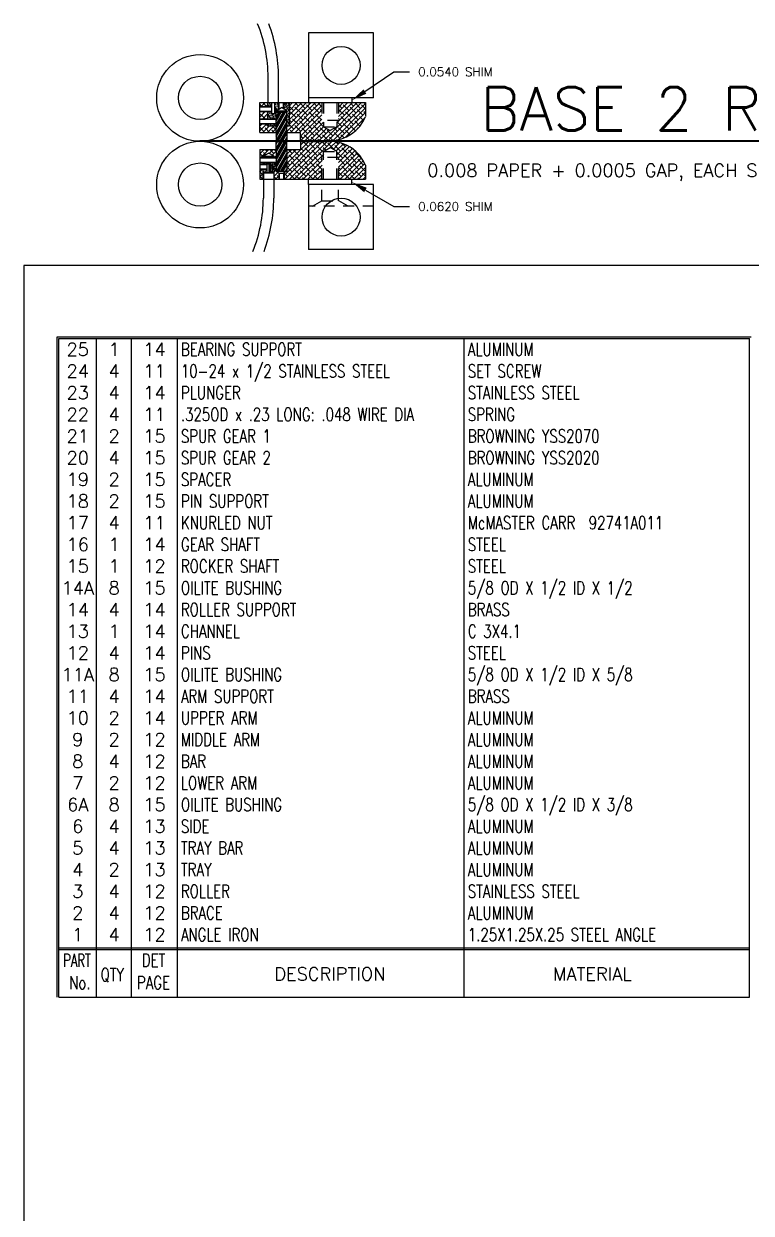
# Model space of a CAD drawing. Extents: x 0 to 34, y 0 to 23.8.
# Drawn here: x 0 to 8.38, y 10.07 to 23.79 of the extents above; entities that cross this region are included whole.
import ezdxf
from ezdxf.enums import TextEntityAlignment as Align

# ---------------------------------------------------------------- set-up
doc = ezdxf.new("R2010")
doc.units = 0
doc.header["$MEASUREMENT"] = 0
doc.linetypes.add('HIDDEN2', pattern=[0.1875, 0.125, -0.0625])
doc.layers.get('0').update_dxf_attribs({"linetype": 'CONTINUOUS'})
for name, color, linetype in [('BORDER', 5, 'CONTINUOUS'), ('DIM', 1, 'CONTINUOUS'), ('HATCH', 2, 'CONTINUOUS'), ('HIDDEN2', 6, 'HIDDEN2'), ('OBJECT', 3, 'CONTINUOUS'), ('TEXT', 1, 'CONTINUOUS')]:
    doc.layers.add(name, color=color, linetype=linetype)
doc.styles.add('SIMPLEX', font='simplex')

# ---------------------------------------------------------------- blocks, each defined once
blk = doc.blocks.new('*X22')
at = {"color": 0}
for p, q in [((19.072, 25.654), (19.157, 25.8)), ((19.072, 25.744), (19.105, 25.8)), ((19.072, 25.639), (19.165, 25.8)), ((19.072, 25.729), (19.113, 25.8)), ((19.072, 25.624), (19.174, 25.8)), ((19.072, 25.714), (19.122, 25.8)), ((19.072, 25.609), (19.183, 25.8)), ((19.072, 25.699), (19.131, 25.8)), ((19.072, 25.789), (19.079, 25.8)), ((19.072, 25.564), (19.197, 25.78)), ((19.072, 25.549), (19.197, 25.765)), ((19.072, 25.534), (19.197, 25.75)), ((19.072, 25.519), (19.197, 25.735)), ((19.073, 25.475), (19.197, 25.69)), ((19.081, 25.475), (19.197, 25.675)), ((19.09, 25.475), (19.197, 25.66)), ((19.099, 25.475), (19.197, 25.645)), ((19.125, 25.475), (19.197, 25.6)), ((19.133, 25.475), (19.197, 25.585)), ((19.142, 25.475), (19.197, 25.57)), ((19.151, 25.475), (19.197, 25.555)), ((19.072, 25.384), (19.119, 25.466)), ((19.072, 25.294), (19.171, 25.466)), ((19.072, 25.369), (19.128, 25.466)), ((19.072, 25.459), (19.076, 25.466)), ((19.072, 25.279), (19.18, 25.466)), ((19.072, 25.354), (19.137, 25.466)), ((19.072, 25.444), (19.085, 25.466)), ((19.072, 25.264), (19.189, 25.466)), ((19.072, 25.429), (19.094, 25.466)), ((19.072, 25.339), (19.145, 25.466)), ((19.072, 25.249), (19.197, 25.465)), ((19.072, 25.204), (19.197, 25.42)), ((19.072, 25.189), (19.197, 25.405)), ((19.072, 25.174), (19.197, 25.39)), ((19.177, 25.475), (19.197, 25.51)), ((19.185, 25.475), (19.197, 25.495)), ((19.194, 25.475), (19.197, 25.48)), ((19.072, 25.159), (19.197, 25.375)), ((19.077, 25.122), (19.197, 25.33)), ((19.086, 25.122), (19.197, 25.315)), ((19.094, 25.122), (19.197, 25.3)), ((19.103, 25.122), (19.197, 25.285)), ((19.129, 25.122), (19.197, 25.24)), ((19.138, 25.122), (19.197, 25.225)), ((19.146, 25.122), (19.197, 25.21)), ((19.155, 25.122), (19.197, 25.195)), ((19.181, 25.122), (19.197, 25.15)), ((19.189, 25.122), (19.197, 25.135))]:
    blk.add_line(p, q, dxfattribs=at)
blk = doc.blocks.new('*X20')
at = {"color": 0}
for p, q in [((21.597, 19.953), (21.991, 20.347)), ((21.606, 19.909), (22.044, 20.347)), ((21.629, 20.038), (21.938, 20.347)), ((21.629, 20.092), (21.885, 20.347)), ((21.659, 19.909), (22.097, 20.347)), ((21.712, 19.909), (22.149, 20.346)), ((21.786, 20.301), (21.832, 20.347)), ((21.797, 20.312), (21.786, 20.322)), ((21.876, 20.285), (21.815, 20.347)), ((21.956, 20.259), (21.889, 20.325)), ((21.929, 20.338), (21.921, 20.347)), ((22.009, 20.312), (21.974, 20.347)), ((22.088, 20.285), (22.027, 20.347)), ((22.168, 20.259), (22.102, 20.325)), ((22.13, 20.274), (22.198, 20.341)), ((22.141, 20.338), (22.133, 20.347)), ((22.164, 20.254), (22.241, 20.332)), ((22.221, 20.312), (22.19, 20.342)), ((22.197, 20.235), (22.282, 20.319)), ((22.3, 20.285), (22.258, 20.327)), ((21.317, 20.203), (21.367, 20.253)), ((21.346, 20.179), (21.317, 20.208)), ((21.325, 20.158), (21.42, 20.253)), ((21.386, 20.192), (21.359, 20.219)), ((21.399, 20.232), (21.378, 20.253)), ((21.426, 20.207), (21.473, 20.253)), ((21.478, 20.206), (21.431, 20.253)), ((21.46, 20.187), (21.504, 20.232)), ((21.484, 20.158), (21.504, 20.179)), ((21.504, 20.233), (21.492, 20.245)), ((21.629, 20.145), (21.738, 20.253)), ((21.629, 20.198), (21.685, 20.253)), ((21.629, 20.251), (21.632, 20.253)), ((21.691, 20.206), (21.643, 20.253)), ((21.717, 20.126), (21.651, 20.192)), ((21.77, 20.179), (21.704, 20.245)), ((21.765, 19.909), (22.054, 20.198)), ((21.85, 20.153), (21.783, 20.219)), ((21.823, 20.232), (21.786, 20.269)), ((21.903, 20.206), (21.836, 20.272)), ((21.929, 20.126), (21.863, 20.192)), ((21.982, 20.179), (21.916, 20.245)), ((22.035, 20.232), (21.969, 20.298)), ((22.054, 20.161), (21.995, 20.219)), ((22.077, 20.244), (22.048, 20.272)), ((22.247, 20.232), (22.181, 20.298)), ((22.206, 20.19), (22.319, 20.304)), ((22.274, 20.153), (22.208, 20.219)), ((22.225, 20.156), (22.353, 20.285)), ((22.225, 20.103), (22.385, 20.264)), ((22.225, 20.05), (22.415, 20.241)), ((22.225, 19.997), (22.442, 20.215)), ((22.225, 19.944), (22.467, 20.187)), ((22.327, 20.206), (22.261, 20.272)), ((22.353, 20.126), (22.287, 20.192)), ((22.406, 20.179), (22.34, 20.245)), ((22.38, 20.259), (22.354, 20.285)), ((22.486, 20.153), (22.42, 20.219)), ((21.317, 20.097), (21.318, 20.098)), ((21.339, 20.08), (21.333, 20.086)), ((21.353, 20.08), (21.356, 20.083)), ((21.504, 20.073), (21.481, 20.097)), ((21.481, 20.049), (21.504, 20.073)), ((21.504, 20.02), (21.492, 20.033)), ((21.637, 20.153), (21.629, 20.161)), ((21.664, 20.073), (21.629, 20.108)), ((21.691, 19.993), (21.629, 20.054)), ((21.744, 20.046), (21.677, 20.113)), ((21.77, 19.967), (21.704, 20.033)), ((21.797, 20.1), (21.73, 20.166)), ((21.823, 20.02), (21.757, 20.086)), ((21.876, 20.073), (21.81, 20.139)), ((21.818, 19.909), (22.035, 20.125)), ((21.903, 19.993), (21.836, 20.06)), ((21.871, 19.909), (22.035, 20.072)), ((21.956, 20.046), (21.889, 20.113)), ((21.982, 19.967), (21.916, 20.033)), ((22.009, 20.1), (21.942, 20.166)), ((22.035, 20.021), (21.969, 20.086)), ((22.035, 20.127), (22.022, 20.139)), ((22.247, 20.02), (22.225, 20.043)), ((22.3, 20.073), (22.234, 20.139)), ((22.243, 19.909), (22.49, 20.157)), ((22.327, 19.993), (22.261, 20.06)), ((22.296, 19.909), (22.511, 20.124)), ((22.38, 20.046), (22.314, 20.113)), ((22.406, 19.967), (22.34, 20.033)), ((22.349, 19.909), (22.528, 20.089)), ((22.433, 20.1), (22.367, 20.166)), ((22.459, 20.02), (22.393, 20.086)), ((22.402, 19.909), (22.536, 20.043)), ((22.513, 20.073), (22.446, 20.139)), ((22.536, 19.997), (22.473, 20.06)), ((21.317, 19.991), (21.346, 20.02)), ((21.346, 19.967), (21.317, 19.996)), ((21.317, 19.938), (21.356, 19.977)), ((21.351, 19.909), (21.317, 19.943)), ((21.341, 19.909), (21.356, 19.924)), ((21.481, 19.996), (21.504, 20.02)), ((21.481, 19.943), (21.528, 19.99)), ((21.505, 19.914), (21.481, 19.938)), ((21.5, 19.909), (21.537, 19.946)), ((21.537, 19.935), (21.518, 19.954)), ((21.637, 19.94), (21.597, 19.981)), ((21.616, 19.909), (21.598, 19.927)), ((21.717, 19.914), (21.651, 19.98)), ((21.775, 19.909), (21.73, 19.954)), ((21.85, 19.94), (21.783, 20.007)), ((21.828, 19.909), (21.81, 19.927)), ((21.929, 19.914), (21.863, 19.98)), ((21.924, 19.909), (22.035, 20.019)), ((21.987, 19.909), (21.942, 19.954)), ((21.977, 19.909), (22.035, 19.966)), ((22.035, 19.967), (21.995, 20.007)), ((22.035, 19.914), (22.022, 19.927)), ((22.03, 19.909), (22.035, 19.913)), ((22.274, 19.94), (22.225, 19.99)), ((22.252, 19.909), (22.234, 19.927)), ((22.353, 19.914), (22.287, 19.98)), ((22.411, 19.909), (22.367, 19.954)), ((22.486, 19.94), (22.42, 20.007)), ((22.464, 19.909), (22.446, 19.927)), ((22.455, 19.909), (22.536, 19.99)), ((22.536, 19.944), (22.499, 19.98)), ((22.508, 19.909), (22.536, 19.937))]:
    blk.add_line(p, q, dxfattribs=at)
blk = doc.blocks.new('*X19')
at = {"color": 0}
for p, q in [((32.236, 15.678), (32.232, 15.684)), ((32.25, 15.654), (32.241, 15.67)), ((32.275, 15.648), (32.247, 15.696)), ((32.276, 15.684), (32.273, 15.689)), ((32.315, 15.691), (32.314, 15.693)), ((32.34, 15.61), (32.314, 15.656)), ((32.329, 15.667), (32.32, 15.683)), ((32.359, 15.653), (32.334, 15.696)), ((32.343, 15.642), (32.334, 15.659)), ((32.359, 15.691), (32.356, 15.696)), ((32.422, 15.655), (32.419, 15.662)), ((32.482, 15.589), (32.421, 15.696)), ((32.436, 15.631), (32.427, 15.647)), ((32.455, 15.674), (32.445, 15.69)), ((32.469, 15.65), (32.459, 15.666)), ((32.482, 15.664), (32.464, 15.696)), ((32.482, 15.626), (32.474, 15.642)), ((32.27, 15.507), (32.232, 15.572)), ((32.241, 15.519), (32.232, 15.534)), ((32.246, 15.586), (32.245, 15.588)), ((32.248, 15.507), (32.246, 15.51)), ((32.26, 15.562), (32.251, 15.578)), ((32.274, 15.537), (32.265, 15.554)), ((32.276, 15.571), (32.267, 15.588)), ((32.313, 15.507), (32.276, 15.57)), ((32.288, 15.513), (32.279, 15.529)), ((32.306, 15.556), (32.302, 15.564)), ((32.321, 15.532), (32.311, 15.548)), ((32.326, 15.559), (32.314, 15.581)), ((32.325, 15.599), (32.315, 15.615)), ((32.326, 15.522), (32.325, 15.524)), ((32.356, 15.62), (32.348, 15.634)), ((32.422, 15.619), (32.419, 15.624)), ((32.45, 15.607), (32.441, 15.623)), ((32.482, 15.514), (32.451, 15.568)), ((32.46, 15.515), (32.451, 15.53)), ((32.464, 15.582), (32.455, 15.599)), ((32.474, 15.491), (32.465, 15.507)), ((32.479, 15.558), (32.469, 15.574)), ((32.249, 15.43), (32.242, 15.443)), ((32.271, 15.43), (32.261, 15.447)), ((32.284, 15.446), (32.283, 15.447)), ((32.293, 15.43), (32.288, 15.437)), ((32.314, 15.43), (32.304, 15.447)), ((32.326, 15.447), (32.326, 15.447)), ((32.482, 15.439), (32.451, 15.493)), ((32.456, 15.447), (32.451, 15.455)), ((32.466, 15.43), (32.46, 15.439)), ((32.482, 15.476), (32.479, 15.482))]:
    blk.add_line(p, q, dxfattribs=at)
blk = doc.blocks.new('*X21')
at = {"color": 0}
for p, q in [((36.783, 3.532), (36.792, 3.54)), ((36.805, 3.5), (36.783, 3.522)), ((36.783, 3.373), (36.843, 3.432)), ((36.783, 3.426), (36.79, 3.432)), ((36.797, 3.492), (36.845, 3.54)), ((36.866, 3.492), (36.818, 3.54)), ((36.831, 3.421), (36.82, 3.432)), ((36.85, 3.492), (36.877, 3.519)), ((36.877, 3.428), (36.873, 3.432)), ((37.127, 3.239), (37.428, 3.54)), ((37.127, 3.292), (37.375, 3.54)), ((37.127, 3.345), (37.322, 3.54)), ((37.127, 3.398), (37.269, 3.54)), ((37.127, 3.451), (37.216, 3.54)), ((37.127, 3.504), (37.163, 3.54)), ((37.176, 3.447), (37.127, 3.496)), ((37.15, 3.527), (37.136, 3.54)), ((37.203, 3.368), (37.136, 3.434)), ((37.137, 3.196), (37.481, 3.54)), ((37.229, 3.5), (37.189, 3.54)), ((37.256, 3.421), (37.189, 3.487)), ((37.19, 3.196), (37.501, 3.507)), ((37.309, 3.474), (37.242, 3.54)), ((37.243, 3.196), (37.501, 3.454)), ((37.335, 3.394), (37.269, 3.46)), ((37.388, 3.447), (37.322, 3.513)), ((37.415, 3.368), (37.348, 3.434)), ((37.362, 3.527), (37.349, 3.54)), ((37.441, 3.5), (37.402, 3.54)), ((37.468, 3.421), (37.402, 3.487)), ((37.501, 3.493), (37.455, 3.54)), ((37.501, 3.44), (37.481, 3.46)), ((37.521, 3.102), (37.958, 3.54)), ((37.574, 3.102), (38.002, 3.531)), ((37.628, 3.104), (38.002, 3.478)), ((37.672, 3.307), (37.905, 3.54)), ((37.691, 3.538), (37.693, 3.54)), ((37.691, 3.485), (37.746, 3.54)), ((37.691, 3.432), (37.799, 3.54)), ((37.691, 3.379), (37.852, 3.54)), ((37.733, 3.474), (37.691, 3.515)), ((37.76, 3.394), (37.693, 3.46)), ((37.813, 3.447), (37.746, 3.513)), ((37.786, 3.527), (37.773, 3.54)), ((37.839, 3.368), (37.773, 3.434)), ((37.866, 3.5), (37.826, 3.54)), ((37.892, 3.421), (37.826, 3.487)), ((37.945, 3.474), (37.879, 3.54)), ((37.972, 3.394), (37.905, 3.46)), ((38.002, 3.47), (37.958, 3.513)), ((37.998, 3.527), (37.985, 3.54)), ((38.002, 3.417), (37.985, 3.434)), ((36.848, 3.351), (36.792, 3.407)), ((36.815, 3.351), (36.877, 3.413)), ((36.868, 3.351), (36.877, 3.36)), ((36.877, 3.375), (36.871, 3.381)), ((37.15, 3.315), (37.127, 3.337)), ((37.229, 3.288), (37.163, 3.354)), ((37.282, 3.341), (37.216, 3.407)), ((37.309, 3.262), (37.242, 3.328)), ((37.252, 3.152), (37.501, 3.401)), ((37.256, 3.102), (37.501, 3.348)), ((37.362, 3.315), (37.295, 3.381)), ((37.309, 3.102), (37.52, 3.314)), ((37.388, 3.235), (37.322, 3.301)), ((37.441, 3.288), (37.375, 3.354)), ((37.494, 3.341), (37.428, 3.407)), ((37.52, 3.262), (37.455, 3.328)), ((37.733, 3.262), (37.672, 3.322)), ((37.69, 3.113), (38.002, 3.425)), ((37.706, 3.341), (37.691, 3.356)), ((37.786, 3.315), (37.72, 3.381)), ((37.813, 3.235), (37.746, 3.301)), ((37.768, 3.138), (37.998, 3.368)), ((37.866, 3.288), (37.799, 3.354)), ((37.919, 3.341), (37.852, 3.407)), ((37.939, 3.268), (37.879, 3.328)), ((37.981, 3.332), (37.932, 3.381)), ((37.961, 3.299), (37.958, 3.301)), ((36.783, 3.214), (36.861, 3.291)), ((36.783, 3.267), (36.808, 3.291)), ((36.831, 3.208), (36.783, 3.256)), ((36.805, 3.288), (36.802, 3.291)), ((36.819, 3.196), (36.897, 3.274)), ((36.897, 3.196), (36.845, 3.248)), ((36.884, 3.262), (36.855, 3.291)), ((36.872, 3.196), (36.95, 3.274)), ((36.95, 3.196), (36.924, 3.222)), ((36.964, 3.235), (36.925, 3.274)), ((36.925, 3.196), (36.971, 3.242)), ((37.096, 3.261), (37.109, 3.274)), ((37.097, 3.262), (37.096, 3.262)), ((37.096, 3.208), (37.127, 3.239)), ((37.109, 3.196), (37.096, 3.209)), ((37.176, 3.235), (37.127, 3.284)), ((37.162, 3.196), (37.136, 3.222)), ((37.256, 3.208), (37.189, 3.275)), ((37.282, 3.129), (37.252, 3.159)), ((37.335, 3.182), (37.269, 3.248)), ((37.362, 3.102), (37.295, 3.169)), ((37.415, 3.155), (37.348, 3.222)), ((37.362, 3.102), (37.52, 3.261)), ((37.468, 3.208), (37.402, 3.275)), ((37.415, 3.102), (37.554, 3.241)), ((37.494, 3.129), (37.428, 3.195)), ((37.468, 3.102), (37.587, 3.222)), ((37.547, 3.182), (37.481, 3.248)), ((37.574, 3.102), (37.508, 3.169)), ((37.627, 3.155), (37.561, 3.222)), ((37.706, 3.129), (37.64, 3.195)), ((37.68, 3.208), (37.644, 3.244)), ((37.76, 3.182), (37.693, 3.248)), ((37.756, 3.133), (37.72, 3.169)), ((37.826, 3.168), (37.773, 3.222)), ((37.887, 3.213), (37.826, 3.275)), ((37.858, 3.19), (37.852, 3.195)), ((37.914, 3.24), (37.905, 3.248)), ((37.256, 3.102), (37.252, 3.106)), ((37.415, 3.102), (37.375, 3.142)), ((37.468, 3.102), (37.455, 3.116)), ((37.626, 3.103), (37.587, 3.142)), ((37.673, 3.109), (37.667, 3.116))]:
    blk.add_line(p, q, dxfattribs=at)
blk = doc.blocks.new('*X15')
at = {"color": 0}
for p, q in [((18.525, 28.138), (18.523, 28.143)), ((18.544, 28.143), (18.538, 28.153)), ((18.547, 28.138), (18.544, 28.143)), ((18.566, 28.143), (18.556, 28.16)), ((18.569, 28.138), (18.566, 28.143)), ((18.58, 28.156), (18.578, 28.16)), ((18.587, 28.143), (18.585, 28.148)), ((18.59, 28.138), (18.587, 28.143)), ((18.609, 28.143), (18.599, 28.16)), ((18.612, 28.138), (18.609, 28.143)), ((18.627, 28.15), (18.621, 28.16)), ((18.634, 28.138), (18.631, 28.142)), ((18.648, 28.151), (18.643, 28.16)), ((18.524, 28.065), (18.523, 28.068)), ((18.535, 27.972), (18.523, 27.993)), ((18.527, 28.06), (18.524, 28.065)), ((18.536, 28.083), (18.534, 28.086)), ((18.537, 28.005), (18.534, 28.01)), ((18.543, 28.07), (18.536, 28.083)), ((18.539, 28.002), (18.537, 28.005)), ((18.553, 27.978), (18.544, 27.994)), ((18.549, 28.06), (18.548, 28.062)), ((18.557, 28.083), (18.554, 28.088)), ((18.559, 28.005), (18.556, 28.01)), ((18.566, 28.068), (18.557, 28.083)), ((18.566, 27.993), (18.559, 28.005)), ((18.6, 28.083), (18.598, 28.088)), ((18.648, 28.001), (18.6, 28.083)), ((18.621, 27.972), (18.604, 28.002)), ((18.618, 28.015), (18.608, 28.032)), ((18.622, 28.083), (18.619, 28.088)), ((18.622, 28.083), (18.622, 28.083)), ((18.632, 27.991), (18.623, 28.007)), ((18.636, 28.059), (18.627, 28.075)), ((18.644, 28.083), (18.641, 28.088)), ((18.648, 28.039), (18.641, 28.05)), ((18.648, 28.076), (18.644, 28.083)), ((18.643, 27.972), (18.637, 27.983))]:
    blk.add_line(p, q, dxfattribs=at)

msp = doc.modelspace()

# ---------------------------------------------------------------- linework, layer by layer
at = {"layer": 'BORDER'}
for p, q in [((33, 21), (0, 21)), ((0, 21), (0, 0)), ((0.384, 20.18), (8.384, 20.18)), ((0.384, 12.56), (0.384, 20.18)), ((0.404, 20.16), (8.364, 20.16)), ((0.404, 12.56), (0.404, 20.16)), ((0.839, 12.56), (0.839, 20.16)), ((1.242, 12.56), (1.242, 20.16)), ((1.77, 12.56), (1.77, 20.16)), ((5.077, 12.56), (5.077, 20.16)), ((8.364, 12.56), (8.364, 20.16)), ((0.404, 13.13), (8.364, 13.13)), ((0.404, 13.13), (1.384, 13.13)), ((0.404, 13.11), (8.364, 13.11)), ((0.404, 12.56), (8.364, 12.56))]:
    msp.add_line(p, q, dxfattribs=at)
at = {"layer": 'DIM'}
for p, q in [((2.857, 22.832), (2.72, 22.832)), ((2.857, 22.827), (2.72, 22.827)), ((2.857, 22.777), (2.72, 22.777)), ((2.94, 22.805), (2.94, 22.88)), ((3, 22.805), (3, 22.88)), ((2.857, 22.772), (2.72, 22.772)), ((2.907, 22.691), (2.72, 22.691)), ((2.907, 22.768), (3.032, 22.768)), ((2.907, 22.631), (2.72, 22.631)), ((2.907, 22.536), (2.907, 22.442)), ((3.032, 22.536), (3.032, 22.442)), ((2.028, 22.442), (12.132, 22.442)), ((2.028, 22.434), (12.132, 22.434)), ((2.546, 22.434), (3.925, 22.434)), ((2.907, 22.442), (3.032, 22.442)), ((2.907, 22.433), (3.032, 22.433)), ((2.907, 22.34), (2.907, 22.433)), ((3.032, 22.34), (3.032, 22.433)), ((2.907, 22.245), (2.72, 22.245)), ((2.907, 22.185), (2.72, 22.185)), ((2.802, 22.167), (2.72, 22.167)), ((2.802, 22.107), (2.72, 22.107)), ((2.94, 22.071), (2.94, 21.996)), ((3, 22.071), (3, 21.996))]:
    msp.add_line(p, q, dxfattribs=at)
for centre in [(3.657, 23.309), (3.657, 21.559)]:
    msp.add_circle(centre, 0.219, dxfattribs=at)
at = {"layer": 'HATCH'}
for p, q in [((2.816, 22.88), (2.816, 23.173)), ((2.936, 22.88), (2.936, 23.173)), ((2.816, 22.88), (2.936, 22.88)), ((2.857, 22.755), (2.857, 22.88)), ((2.895, 22.755), (2.895, 22.88)), ((2.857, 22.755), (2.876, 22.744)), ((2.857, 22.755), (2.895, 22.755)), ((2.895, 22.755), (2.876, 22.744)), ((2.802, 22.174), (2.821, 22.185)), ((2.802, 22.174), (2.84, 22.174)), ((2.802, 22.174), (2.802, 22.071)), ((2.84, 22.174), (2.821, 22.185)), ((2.84, 22.174), (2.84, 22.071)), ((2.761, 22.071), (2.761, 21.779)), ((2.761, 22.071), (2.881, 22.071)), ((2.881, 22.071), (2.881, 21.779))]:
    msp.add_line(p, q, dxfattribs=at)
for centre, radius, start, end in [((1.181, 23.173), 1.635, 0, 22.1563), ((1.181, 23.173), 1.755, 0, 20.5697), ((1.126, 21.779), 1.635, 337.8437, 0), ((1.126, 21.779), 1.755, 339.4303, 0)]:
    msp.add_arc(centre, radius, start, end, dxfattribs=at)
at = {"layer": 'HIDDEN2'}
for p, q in [((3.437, 22.88), (3.437, 22.672)), ((3.456, 22.88), (3.456, 22.601)), ((3.608, 22.88), (3.608, 22.601)), ((3.627, 22.88), (3.627, 22.672)), ((3.627, 22.672), (3.437, 22.672)), ((3.456, 22.602), (3.532, 22.558)), ((3.456, 22.602), (3.608, 22.602)), ((3.608, 22.602), (3.532, 22.558)), ((3.627, 22.246), (3.437, 22.246)), ((3.437, 21.996), (3.437, 22.246)), ((3.456, 22.317), (3.532, 22.361)), ((3.456, 21.996), (3.456, 22.317)), ((3.456, 22.317), (3.608, 22.317)), ((3.608, 22.317), (3.532, 22.361)), ((3.608, 21.996), (3.608, 22.317)), ((3.627, 21.996), (3.627, 22.246)), ((3.437, 21.748), (3.437, 21.934)), ((3.437, 21.748), (3.437, 21.934)), ((3.627, 21.748), (3.627, 21.934)), ((3.627, 21.748), (3.627, 21.934)), ((4.032, 21.684), (3.282, 21.684)), ((3.327, 21.684), (3.437, 21.748)), ((3.327, 21.684), (3.437, 21.748)), ((3.437, 21.748), (3.627, 21.748)), ((3.437, 21.748), (3.627, 21.748)), ((3.738, 21.684), (3.627, 21.748)), ((3.738, 21.684), (3.627, 21.748))]:
    msp.add_line(p, q, dxfattribs=at)
at = {"layer": 'OBJECT'}
for p, q in [((4.032, 23.684), (3.282, 23.684)), ((3.282, 23.684), (3.282, 22.934)), ((4.032, 22.934), (4.032, 23.684)), ((3.282, 22.934), (3.282, 22.88)), ((4.032, 22.934), (3.282, 22.934)), ((3.782, 22.934), (3.782, 22.88)), ((2.72, 22.88), (3.939, 22.88)), ((2.72, 22.536), (2.72, 22.88)), ((2.814, 22.827), (2.814, 22.88)), ((2.814, 22.686), (2.814, 22.777)), ((2.857, 22.755), (2.857, 22.88)), ((2.895, 22.755), (2.895, 22.88)), ((2.907, 22.786), (2.97, 22.822)), ((2.907, 22.786), (3.032, 22.786)), ((2.907, 22.536), (2.907, 22.786)), ((2.945, 22.808), (2.945, 22.88)), ((3.032, 22.786), (2.97, 22.822)), ((2.995, 22.808), (2.995, 22.88)), ((3.032, 22.536), (3.032, 22.786)), ((3.064, 22.614), (3.064, 22.88)), ((3.939, 22.88), (3.939, 22.718)), ((2.907, 22.686), (2.72, 22.686)), ((2.857, 22.755), (2.876, 22.744)), ((2.857, 22.755), (2.895, 22.755)), ((2.895, 22.755), (2.876, 22.744)), ((2.907, 22.636), (2.72, 22.636)), ((2.72, 22.536), (2.907, 22.536)), ((2.814, 22.614), (2.814, 22.636)), ((2.814, 22.614), (2.907, 22.614)), ((3.032, 22.614), (3.064, 22.614)), ((3.032, 22.536), (3.189, 22.536)), ((3.189, 22.442), (3.189, 22.536)), ((3.189, 22.442), (3.532, 22.442)), ((3.189, 22.433), (3.532, 22.433)), ((3.189, 22.433), (3.189, 22.34)), ((2.72, 22.34), (2.72, 21.996)), ((2.72, 22.34), (2.907, 22.34)), ((2.907, 22.24), (2.72, 22.24)), ((2.759, 22.262), (2.821, 22.298)), ((2.759, 22.24), (2.759, 22.262)), ((2.759, 22.262), (2.884, 22.262)), ((2.884, 22.262), (2.821, 22.298)), ((2.884, 22.24), (2.884, 22.262)), ((2.907, 22.34), (2.907, 22.09)), ((3.032, 22.34), (3.032, 22.09)), ((3.032, 22.34), (3.189, 22.34)), ((2.907, 22.19), (2.72, 22.19)), ((2.802, 22.162), (2.72, 22.162)), ((2.802, 22.112), (2.72, 22.112)), ((2.759, 22.162), (2.759, 22.19)), ((2.759, 21.996), (2.759, 22.112)), ((2.802, 22.174), (2.821, 22.185)), ((2.802, 22.174), (2.84, 22.174)), ((2.802, 22.174), (2.802, 22.074)), ((2.84, 22.174), (2.821, 22.185)), ((2.826, 22.174), (2.826, 22.074)), ((2.84, 22.174), (2.84, 22.074)), ((2.864, 22.174), (2.864, 22.074)), ((2.884, 21.996), (2.884, 22.19)), ((2.907, 22.09), (3.032, 22.09)), ((2.907, 22.09), (2.945, 22.068)), ((3.032, 22.09), (2.995, 22.068)), ((3.939, 22.158), (3.939, 21.996)), ((2.72, 21.996), (3.939, 21.996)), ((2.72, 21.996), (2.785, 21.996)), ((2.759, 22.074), (2.884, 22.074)), ((2.945, 22.068), (2.995, 22.068)), ((2.945, 22.068), (2.945, 21.996)), ((2.995, 22.068), (2.995, 21.996)), ((3.282, 21.934), (3.282, 21.996)), ((3.782, 21.934), (3.782, 21.996)), ((3.282, 21.934), (3.282, 21.184)), ((4.032, 21.934), (3.282, 21.934)), ((4.032, 21.184), (4.032, 21.934)), ((4.032, 21.184), (3.282, 21.184))]:
    msp.add_line(p, q, dxfattribs=at)
for centre, radius in [((2.032, 22.934), 0.5), ((2.032, 22.934), 0.25), ((2.032, 21.934), 0.5), ((2.032, 21.934), 0.25), ((2.032, 21.934), 0.25)]:
    msp.add_circle(centre, radius, dxfattribs=at)
for centre, start, end in [((3.532, 22.88), 269.9988, 338.2132), ((3.532, 21.996), 21.7868, 90)]:
    msp.add_arc(centre, 0.437, start, end, dxfattribs=at)
at = {"layer": 'TEXT'}
for p, q in [((3.931, 23.008), (4.266, 23.235)), ((4.266, 23.235), (4.446, 23.235)), ((3.938, 21.872), (4.266, 21.682)), ((4.266, 21.682), (4.446, 21.682))]:
    msp.add_line(p, q, dxfattribs=at)
for points in [[(3.948, 22.983), (3.915, 23.033), (3.782, 22.907)], [(3.923, 21.846), (3.953, 21.898), (3.782, 21.963)]]:
    msp.add_solid(points, dxfattribs=at)

# ---------------------------------------------------------------- block references
at = {"layer": 'DIM'}
for name, p in [('*X21', (-34.064, 19.34)), ('*X19', (-29.419, 7.184)), ('*X22', (-16.165, -3.032)), ('*X20', (-18.597, 2.087)), ('*X15', (-15.764, -5.898))]:
    msp.add_blockref(name, p, dxfattribs=at)

# ---------------------------------------------------------------- texts
at = {"layer": 'BORDER', "style": 'SIMPLEX'}
for s, width, p in [('PART', 0.65, (0.454, 12.911)), ('DET', 0.75, (1.36, 12.913)), ('QTY', 0.75, (0.885, 12.747)), ('No.', 0.75, (0.523, 12.653)), ('PAGE', 0.75, (1.304, 12.654))]:
    msp.add_text(s, height=0.15, dxfattribs=dict(at, width=width)).set_placement(p)
for s, p in [('DESCRIPTION', (3.528, 12.754)), ('MATERIAL', (6.554, 12.754))]:
    msp.add_text(s, height=0.15, dxfattribs=at).set_placement(p, align=Align.CENTER)
at = {"layer": 'DIM', "style": 'SIMPLEX'}
msp.add_text('BASE 2 READER', height=0.5, dxfattribs=at).set_placement((5.264, 22.56))
at = {"layer": 'OBJECT', "style": 'SIMPLEX'}
for s, p in [('25', (0.622, 19.958)), ('1', (1.041, 19.958)), ('14', (1.506, 19.958)), ('24', (0.622, 19.708)), ('4', (1.041, 19.708)), ('11', (1.506, 19.708)), ('23', (0.622, 19.458)), ('4', (1.041, 19.458)), ('14', (1.506, 19.458)), ('22', (0.622, 19.208)), ('4', (1.041, 19.208)), ('11', (1.506, 19.208)), ('21', (0.622, 18.958)), ('2', (1.041, 18.958)), ('15', (1.506, 18.958)), ('20', (0.622, 18.708)), ('4', (1.041, 18.708)), ('15', (1.506, 18.708)), ('19', (0.622, 18.458)), ('2', (1.041, 18.458)), ('15', (1.506, 18.458)), ('18', (0.622, 18.208)), ('2', (1.041, 18.208)), ('15', (1.506, 18.208)), ('17', (0.622, 17.958)), ('4', (1.041, 17.958)), ('11', (1.506, 17.958)), ('16', (0.622, 17.708)), ('1', (1.041, 17.708)), ('14', (1.506, 17.708)), ('15', (0.622, 17.458)), ('1', (1.041, 17.458)), ('12', (1.506, 17.458)), ('14A', (0.622, 17.208)), ('8', (1.041, 17.208)), ('15', (1.506, 17.208)), ('14', (0.622, 16.958)), ('4', (1.041, 16.958)), ('14', (1.506, 16.958)), ('13', (0.622, 16.708)), ('1', (1.041, 16.708)), ('14', (1.506, 16.708)), ('12', (0.622, 16.458)), ('4', (1.041, 16.458)), ('14', (1.506, 16.458)), ('11A', (0.622, 16.208)), ('8', (1.041, 16.208)), ('15', (1.506, 16.208)), ('11', (0.622, 15.958)), ('4', (1.041, 15.958)), ('14', (1.506, 15.958)), ('10', (0.622, 15.708)), ('2', (1.041, 15.708)), ('14', (1.506, 15.708)), ('9', (0.622, 15.458)), ('2', (1.041, 15.458)), ('12', (1.506, 15.458)), ('8', (0.622, 15.208)), ('4', (1.041, 15.208)), ('12', (1.506, 15.208)), ('7', (0.622, 14.958)), ('2', (1.041, 14.958)), ('12', (1.506, 14.958)), ('6A', (0.622, 14.708)), ('8', (1.041, 14.708)), ('15', (1.506, 14.708)), ('6', (0.622, 14.458)), ('4', (1.041, 14.458)), ('13', (1.506, 14.458)), ('5', (0.622, 14.208)), ('4', (1.041, 14.208)), ('13', (1.506, 14.208)), ('4', (0.622, 13.958)), ('2', (1.041, 13.958)), ('13', (1.506, 13.958)), ('3', (0.622, 13.708)), ('4', (1.041, 13.708)), ('12', (1.506, 13.708)), ('2', (0.622, 13.458)), ('4', (1.041, 13.458)), ('12', (1.506, 13.458)), ('1', (0.622, 13.208)), ('4', (1.041, 13.208)), ('12', (1.506, 13.208))]:
    msp.add_text(s, height=0.15, dxfattribs=at).set_placement(p, align=Align.CENTER)
at = {"layer": 'OBJECT', "style": 'SIMPLEX', "width": 0.75}
for s, p in [('BEARING SUPPORT', (1.811, 19.958)), ('ALUMINUM', (5.118, 19.958)), ('10-24 x 1/2 STAINLESS STEEL', (1.811, 19.708)), ('SET SCREW', (5.118, 19.708)), ('PLUNGER', (1.811, 19.458)), ('STAINLESS STEEL', (5.118, 19.458)), ('.325OD x .23 LONG: .048 WIRE DIA', (1.811, 19.208)), ('SPRING', (5.118, 19.208)), ('SPUR GEAR 1', (1.811, 18.958)), ('BROWNING YSS2070', (5.118, 18.958)), ('SPUR GEAR 2', (1.811, 18.708)), ('BROWNING YSS2020', (5.118, 18.708)), ('SPACER', (1.811, 18.458)), ('ALUMINUM', (5.118, 18.458)), ('PIN SUPPORT', (1.811, 18.208)), ('ALUMINUM', (5.118, 18.208)), ('KNURLED NUT', (1.811, 17.958)), ('McMASTER CARR  92741A011', (5.118, 17.958)), ('GEAR SHAFT', (1.811, 17.708)), ('STEEL', (5.118, 17.708)), ('ROCKER SHAFT', (1.811, 17.458)), ('STEEL', (5.118, 17.458)), ('OILITE BUSHING', (1.811, 17.208)), ('5/8 OD X 1/2 ID X 1/2', (5.118, 17.208)), ('ROLLER SUPPORT', (1.811, 16.958)), ('BRASS', (5.118, 16.958)), ('CHANNEL', (1.811, 16.708)), ('C 3X4.1', (5.118, 16.708)), ('PINS', (1.811, 16.458)), ('STEEL', (5.118, 16.458)), ('OILITE BUSHING', (1.811, 16.208)), ('5/8 OD X 1/2 ID X 5/8', (5.118, 16.208)), ('ARM SUPPORT', (1.811, 15.958)), ('BRASS', (5.118, 15.958)), ('UPPER ARM', (1.811, 15.708)), ('ALUMINUM', (5.118, 15.708)), ('MIDDLE ARM', (1.811, 15.458)), ('ALUMINUM', (5.118, 15.458)), ('BAR', (1.811, 15.208)), ('ALUMINUM', (5.118, 15.208)), ('LOWER ARM', (1.811, 14.958)), ('ALUMINUM', (5.118, 14.958)), ('OILITE BUSHING', (1.811, 14.708)), ('5/8 OD X 1/2 ID X 3/8', (5.118, 14.708)), ('SIDE', (1.811, 14.458)), ('ALUMINUM', (5.118, 14.458)), ('TRAY BAR', (1.811, 14.208)), ('ALUMINUM', (5.118, 14.208)), ('TRAY', (1.811, 13.958)), ('ALUMINUM', (5.118, 13.958)), ('ROLLER', (1.811, 13.708)), ('STAINLESS STEEL', (5.118, 13.708)), ('BRACE', (1.811, 13.458)), ('ALUMINUM', (5.118, 13.458)), ('ANGLE IRON', (1.811, 13.208)), ('1.25X1.25X.25 STEEL ANGLE', (5.118, 13.208))]:
    msp.add_text(s, height=0.15, dxfattribs=at).set_placement(p)
at = {"layer": 'TEXT', "style": 'SIMPLEX'}
for s, p in [('0.0540 SHIM', (4.546, 23.235)), ('0.0620 SHIM', (4.546, 21.682))]:
    msp.add_text(s, height=0.1, dxfattribs=at).set_placement(p, align=Align.MIDDLE_LEFT)
msp.add_text('0.008 PAPER + 0.0005 GAP, EACH SIDE = 0.009" SPARK GAP', height=0.15, dxfattribs=at).set_placement((4.651, 22.023))

doc.saveas('drawing.dxf')
